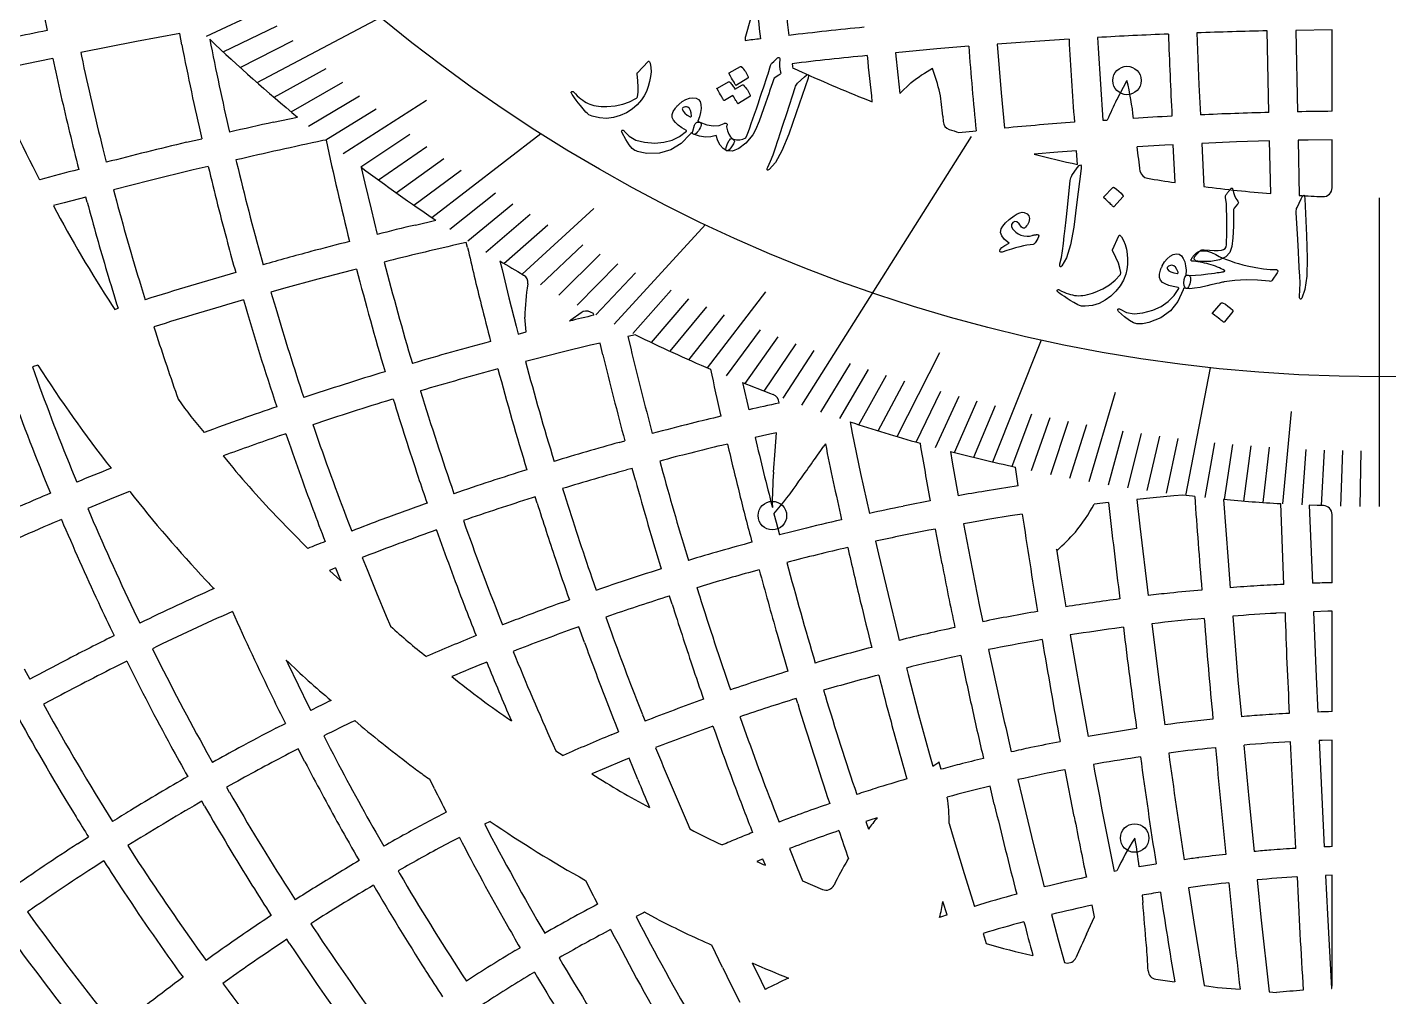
# Model space of a CAD drawing. Header units: millimetres. Extents: x -67 to 67, y -67 to 67.
# Drawn here: x -38.13 to 0.26, y -42.54 to -15.19 of the extents above; entities that cross this region are included whole.
import ezdxf

# ---------------------------------------------------------------- set-up
doc = ezdxf.new("R2010")
doc.units = ezdxf.units.MM
for name, color, linetype in [('CUT_INNER', 6, 'Continuous'), ('CUT_OUTER', 1, 'Continuous'), ('ENGRAVE', 7, 'Continuous'), ('ENGRAVE_FINE', 8, 'Continuous'), ('TEXT', 5, 'Continuous')]:
    doc.layers.add(name, color=color, linetype=linetype)

msp = doc.modelspace()

# ---------------------------------------------------------------- linework, layer by layer
at = {"layer": 'CUT_INNER'}
for points in [[(-16.916, -12.998), (-16.819, -13.965), (-16.692, -15.124), (-16.657, -15.419)], [(-17.58, -14.397), (-17.735, -14.95), (-17.879, -15.45)], [(-5.15, -15.349), (-5.093, -16.812), (-5.052, -17.66)], [(-3.119, -17.593), (-3.169, -15.292)], [(-1.34, -15.262), (-2.365, -15.276), (-2.315, -17.575)], [(-1.34, -17.559), (-1.34, -15.262)], [(-33.77, -15.682), (-33.831, -15.36), (-35.048, -15.591), (-36.619, -15.903)], [(-32.981, -15.528), (-32.981, -15.53)], [(-11.584, -15.726), (-12.488, -15.801), (-13.648, -15.907), (-13.585, -16.529), (-13.528, -17.054)], [(-8.756, -15.523), (-9.995, -15.605), (-10.782, -15.663), (-10.668, -17.038), (-10.577, -18.033)], [(-7.954, -15.478), (-7.937, -15.779), (-7.803, -17.813), (-7.677, -17.805)], [(-37.406, -16.067), (-38.189, -16.23), (-39.204, -16.45)], [(-36.619, -15.903), (-36.599, -16.002)], [(-16.562, -16.217), (-16.555, -16.282), (-16.549, -16.328)], [(-13.528, -17.054), (-13.212, -16.755), (-13.208, -16.752)], [(-7.413, -17.233), (-7.125, -16.696), (-7.123, -16.691)], [(-31.184, -17.866), (-30.511, -17.72)], [(-12.313, -17.695), (-12.306, -17.845)], [(-33.634, -18.432), (-33.209, -18.332)], [(-29.701, -18.376), (-29.709, -18.37), (-29.79, -18.387)], [(-11.864, -18.157), (-11.377, -18.108)], [(-3.069, -19.878), (-3.102, -18.396), (-4.036, -18.425), (-5.014, -18.463), (-4.955, -19.684)], [(-1.34, -18.363), (-2.018, -18.372), (-2.298, -18.378), (-2.264, -19.933)], [(-1.34, -19.716), (-1.34, -18.363)], [(-35.994, -18.619), (-35.899, -18.996)], [(-8.519, -19.06), (-8.548, -18.672), (-9.073, -18.711), (-9.743, -18.767)], [(-5.765, -19.572), (-5.817, -18.502), (-6.052, -18.513), (-6.834, -18.557)], [(-33.026, -19.115), (-33.448, -19.214), (-34.663, -19.512), (-35.696, -19.774)], [(-32.243, -18.931), (-32.227, -19)], [(-28.71, -19.14), (-28.609, -19.584), (-28.435, -20.324), (-28.262, -21.032)], [(-35.696, -19.774), (-35.658, -19.919)], [(-36.435, -20.126), (-36.474, -19.977), (-37.084, -20.138), (-37.391, -20.221)], [(-27.183, -20.768), (-26.605, -20.631)], [(-25.716, -21.403), (-25.749, -21.258), (-26.015, -21.319)], [(-31.516, -21.75), (-31.477, -21.887)], [(-24.801, -21.78), (-24.743, -22.026), (-24.548, -22.825), (-24.345, -23.623), (-24.287, -23.844), (-24.06, -23.784), (-24.059, -23.784), (-24.099, -23.368), (-24.1, -23.363)], [(-28.843, -22.01), (-28.955, -22.038), (-29.931, -22.295), (-30.905, -22.561), (-31.257, -22.66)], [(-34.918, -22.502), (-34.802, -22.873)], [(-31.257, -22.66), (-31.124, -23.116)], [(-35.737, -23.034), (-35.661, -23.146), (-35.569, -23.117)], [(-22.515, -23.242), (-22.803, -23.455), (-22.811, -23.461), (-22.837, -23.477)], [(-22.157, -23.313), (-22.168, -23.264), (-22.251, -23.221)], [(-34.559, -23.64), (-34.514, -23.783)], [(-21.897, -24.425), (-21.975, -24.096), (-22.244, -24.16), (-23.051, -24.357), (-23.857, -24.562), (-24.081, -24.621)], [(-20.977, -23.866), (-21.192, -23.914)], [(-21.192, -23.914), (-21.115, -24.239)], [(-37.833, -24.719), (-37.983, -24.771), (-37.848, -25.147)], [(-17.96, -25.21), (-17.786, -25.981)], [(-27.809, -25.676), (-27.858, -25.691)], [(-27.039, -25.444), (-27.037, -25.454)], [(-16.934, -25.792), (-16.933, -25.784)], [(-30.076, -26.399), (-30.042, -26.498)], [(-14.931, -26.319), (-14.869, -26.635), (-14.631, -27.777), (-14.386, -28.904)], [(-30.837, -26.656), (-31.021, -26.718)], [(-21.444, -26.902), (-21.282, -26.858)], [(-17.085, -27.739), (-17.043, -27.137), (-17.005, -26.63), (-17.195, -26.671), (-17.604, -26.764)], [(-18.387, -26.945), (-18.546, -26.983)], [(-15.626, -26.941), (-15.672, -27.007)], [(-12.102, -27.153), (-12.049, -27.46), (-11.878, -28.406)], [(-20.983, -27.961), (-21.072, -27.634), (-21.231, -27.677)], [(-20.296, -27.425), (-20.208, -27.748)], [(-10.189, -28.125), (-10.266, -27.594)], [(-35.241, -28.285), (-35.694, -28.465), (-36.422, -28.763)], [(-23.036, -28.202), (-22.983, -28.372)], [(-5.213, -28.424), (-5.274, -28.417), (-5.545, -28.386), (-5.804, -28.408), (-6.383, -28.461), (-6.84, -28.507)], [(-23.751, -28.612), (-23.805, -28.439), (-23.89, -28.465)], [(-7.639, -28.594), (-8.045, -28.642)], [(-6.84, -28.507), (-6.757, -29.259), (-6.525, -31.218)], [(-4.401, -28.506), (-4.272, -30.241), (-4.209, -30.998)], [(-2.699, -30.905), (-2.789, -28.627)], [(-1.982, -28.667), (-1.896, -30.873)], [(-1.582, -28.682), (-1.761, -28.676), (-1.982, -28.667)], [(-37.164, -29.074), (-37.23, -29.102)], [(-31.108, -28.982), (-30.222, -29.893)], [(-29.07, -29.168), (-28.98, -29.4)], [(-17.075, -28.91), (-17.015, -29.146), (-16.92, -29.509)], [(-10.073, -28.921), (-10.418, -28.974), (-10.992, -29.068), (-11.565, -29.166), (-11.732, -29.196)], [(-1.34, -30.857), (-1.34, -28.932)], [(-12.336, -30.325), (-12.522, -29.343), (-12.707, -29.378)], [(-11.732, -29.196), (-11.546, -30.173), (-11.277, -31.527), (-11.187, -31.957)], [(-14.209, -29.688), (-14.127, -30.053), (-13.859, -31.188), (-13.582, -32.32), (-13.541, -32.484)], [(-9.109, -29.907), (-9.005, -30.582), (-8.85, -31.537)], [(-9.088, -29.945), (-9.091, -29.94), (-9.109, -29.907)], [(-28.471, -30.065), (-28.686, -30.148)], [(-28.686, -30.148), (-28.549, -30.489), (-28.281, -31.147), (-28.006, -31.802), (-27.885, -32.083)], [(-29.434, -30.442), (-29.604, -30.51), (-29.288, -30.807)], [(-17.491, -30.493), (-17.797, -30.576)], [(-22.21, -30.718), (-22.086, -31.072)], [(-19.248, -30.997), (-19.178, -31.223)], [(-23.051, -31.415), (-22.844, -31.34)], [(-19.946, -31.463), (-20.017, -31.234), (-20.026, -31.237)], [(-35.119, -31.653), (-34.953, -31.997)], [(-21.682, -31.783), (-21.818, -31.83)], [(-21.818, -31.83), (-21.66, -32.27)], [(-4.142, -31.799), (-3.993, -33.593), (-3.897, -34.637)], [(-2.667, -31.709), (-2.921, -31.721)], [(-1.34, -31.661), (-1.461, -31.664), (-1.864, -31.676), (-1.792, -33.514), (-1.744, -34.508)], [(-1.34, -34.495), (-1.34, -31.661)], [(-24.783, -31.908), (-24.726, -32.05)], [(-22.416, -32.543), (-22.576, -32.098), (-22.778, -32.171)], [(-7.224, -32.114), (-7.286, -32.122)], [(-6.426, -32.016), (-6.207, -33.737), (-6.054, -34.865)], [(-35.806, -32.415), (-35.675, -32.351)], [(-9.513, -32.462), (-9.693, -32.493)], [(-8.72, -32.33), (-8.442, -33.947), (-8.216, -35.195)], [(-34.6, -32.719), (-34.557, -32.806)], [(-11.811, -32.909), (-12.081, -32.968)], [(-11.024, -32.744), (-10.996, -32.878)], [(-38.213, -33.285), (-38.054, -33.581)], [(-35.322, -33.073), (-35.448, -33.135)], [(-30.828, -33.037), (-30.783, -33.133), (-30.491, -33.738), (-30.194, -34.341), (-30.133, -34.462)], [(-13.343, -33.263), (-13.295, -33.45), (-12.998, -34.578), (-12.692, -35.703), (-12.6, -36.028)], [(-37.297, -34.087), (-37.669, -34.287)], [(-16.406, -34.268), (-16.449, -34.124)], [(-15.679, -33.892), (-15.636, -34.035)], [(-37.669, -34.287), (-37.623, -34.372)], [(-31.121, -34.965), (-30.85, -34.826)], [(-28.716, -34.902), (-28.894, -34.749)], [(-20.785, -34.58), (-20.711, -34.765)], [(-18.035, -34.639), (-18.028, -34.66)], [(-29.769, -35.178), (-29.584, -35.538)], [(-21.667, -35.15), (-21.457, -35.064)], [(-1.34, -35.3), (-1.623, -35.308), (-1.706, -35.312), (-1.562, -38.312)], [(-1.34, -38.303), (-1.34, -35.3)], [(-33.063, -35.645), (-32.905, -35.929)], [(-30.299, -35.907), (-30.486, -35.542), (-30.752, -35.679)], [(-23.314, -35.411), (-23.23, -35.598), (-23.023, -35.733)], [(-4.624, -35.511), (-4.862, -35.535)], [(-3.824, -35.438), (-3.685, -36.942), (-3.534, -38.441)], [(-2.365, -38.352), (-2.509, -35.348)], [(-20.912, -36.412), (-21.158, -35.811), (-21.36, -35.894), (-21.81, -36.082), (-22.206, -36.252)], [(-12.6, -36.028), (-12.431, -35.918), (-12.426, -35.915), (-12.424, -35.92), (-12.366, -36.121)], [(-6.742, -35.772), (-6.875, -35.791)], [(-26.645, -36.673), (-26.779, -36.401)], [(-10.201, -36.413), (-10.082, -36.916), (-9.754, -38.256), (-9.453, -39.441)], [(-8.61, -37.453), (-8.861, -36.132), (-8.875, -36.135)], [(-32.287, -36.504), (-32.508, -36.628)], [(-32.508, -36.628), (-32.431, -36.762)], [(-10.864, -37.102), (-10.984, -36.596)], [(-33.129, -37.163), (-33.208, -37.024), (-33.299, -37.077)], [(-17.088, -37.21), (-16.932, -37.609)], [(-25.075, -37.594), (-25.232, -37.673)], [(-14.163, -37.489), (-14.373, -37.556), (-14.485, -37.593), (-14.412, -37.808)], [(-28.303, -37.898), (-28.077, -38.293)], [(-19.525, -37.622), (-19.446, -37.802)], [(-12.135, -37.65), (-12.049, -37.944), (-11.713, -39.06), (-11.425, -39.988)], [(-36.708, -38.223), (-36.402, -38.026)], [(-35.292, -38.274), (-35.074, -38.614)], [(-25.946, -38.042), (-26.205, -38.178)], [(-16.638, -38.358), (-16.423, -38.896), (-16.27, -39.271), (-15.703, -39.51)], [(-35.971, -38.705), (-36.272, -38.898)], [(-17.316, -38.829), (-17.386, -38.652), (-17.424, -38.667), (-17.554, -38.72)], [(-15, -38.684), (-14.973, -38.642)], [(-27.486, -38.881), (-27.674, -38.988)], [(-27.674, -38.988), (-27.631, -39.062)], [(-1.34, -42.228), (-1.34, -39.108), (-1.523, -39.115), (-1.47, -40.212), (-1.352, -42.303)], [(-30.767, -39.505), (-30.574, -39.805)], [(-5.386, -39.465), (-5.237, -40.433), (-4.945, -42.224)], [(-4.254, -39.322), (-4.333, -39.331)], [(-3.454, -39.241), (-3.348, -40.289), (-3.117, -42.397), (-2.908, -42.416)], [(-2.326, -39.155), (-2.337, -39.156)], [(-12.191, -40.231), (-12.311, -39.847)], [(-6.698, -39.675), (-6.678, -39.876)], [(-20.332, -40.366), (-20.729, -40.155), (-20.753, -40.167), (-20.965, -40.273)], [(-9.25, -40.219), (-9.063, -40.928), (-8.888, -41.57), (-8.845, -41.58)], [(-8.264, -40.776), (-8.036, -40.287), (-8.105, -39.953)], [(-29.991, -40.386), (-30.135, -40.479)], [(-30.135, -40.479), (-30.068, -40.581)], [(-21.68, -40.642), (-21.836, -40.724)], [(-30.74, -41.023), (-30.809, -40.917)], [(-11.181, -40.754), (-11.092, -41.034)], [(-33.333, -41.171), (-33.086, -41.514)], [(-24.368, -41.233), (-24.235, -41.154)], [(-18.525, -41.711), (-18.828, -41.082)], [(-17.694, -41.579), (-17.437, -42.099), (-17.322, -42.329)], [(-32.413, -42.02), (-32.612, -42.163)], [(-32.612, -42.163), (-32.606, -42.172)], [(-25.864, -41.917), (-25.747, -42.095)], [(-23.829, -41.848), (-23.955, -41.923)], [(-6.309, -42.041), (-5.778, -42.112)], [(-1.352, -42.303), (-1.351, -42.302)]]:
    msp.add_lwpolyline(points, dxfattribs=at)
for centre, radius, start, end in [((25.958, -2.416), 64.815, 190.44875, 191.44745), ((46.571, -7.785), 64.491, 185.88485, 186.88273), ((-14.806, -126.683), 113.705, 101.54782, 102.54564), ((-5.342, -109.561), 94.82, 95.55937, 96.85333), ((-1.223, -117.833), 102.56, 91.0876, 92.19479), ((44.902, -0.409), 80.141, 190.98597, 192.92301), ((-0.15, 18.979), 47.63, 226.4266, 230.4001), ((44.834, -0.423), 79.267, 190.98661, 192.92091), ((-17.642, -15.518), 0.247, 163.8423, 191.3027), ((-14.548, -40.502), 25.157, 96.6369, 97.6204), ((125.211, -5.054), 137.211, 184.46057, 185.45931), ((126.544, -7.987), 135.51, 183.18798, 184.18226), ((-2.547, -105.857), 90.54, 92.15627, 93.4234), ((127.086, -10.887), 133.115, 181.93421, 182.93301), ((36.127, -0.59), 75.144, 191.88586, 193.51612), ((38.682, 0), 76.963, 192, 194), ((-4.674, -115.706), 100.197, 95.59801, 96.81428), ((60.407, -8.765), 75.203, 185.51093, 186.50815), ((-4.095, -1.867), 38.017, 202.5569, 207.6238), ((-6.864, 4.279), 22.77, 244.8288, 245.5182), ((0, 19.145), 39.144, 245.3917, 248.5559), ((-8.142, -23.668), 8.573, 121.3785, 126.2215), ((-19.508, -18.814), 7.329, 13.9922, 19.6579), ((-15.916, -18.771), 9.036, 6.4339, 13.3047), ((-20.043, -18.341), 7.756, 4.779, 9.6424), ((19.37, -29.938), 29.644, 154.6214, 155.8398), ((-0.2, -128.581), 111.027, 91.50656, 92.50471), ((-0.952, -73.592), 56.034, 90.3964, 91.3939), ((-13.824, -97.438), 81.443, 102.30701, 103.20334), ((-12.056, -17.833), 0.25, 182.7913, 251.8945), ((-2.627, -102.222), 84.564, 94.05371, 95.39395), ((-2.972, -80.157), 62.525, 92.64309, 93.63582), ((23.261, -3.773), 61.89, 193.43458, 194.43277), ((-0.152, -157.837), 142.565, 101.99875, 103.00894), ((54.444, -0.42), 86.04, 192.04587, 193.99701), ((-4.869, 4.009), 23.244, 251.7871, 252.4875), ((-2.458, -148.492), 133.744, 103.47997, 104.47974), ((-0.144, 18.563), 38.544, 255.5793, 257.4509), ((-965.548, -134.607), 965.712, 6.860319, 6.901885), ((44.861, -0.531), 80.073, 193.42003, 195.01199), ((46.914, 0), 81.39, 193.5, 195.5), ((-0.131, 18.959), 47.626, 233.1258, 236.2303), ((-20.298, -82.655), 65.535, 104.47254, 105.46979), ((-6.505, -19.201), 0.25, 192.1001, 260.332), ((-0.365, 16.822), 36.792, 260.3262, 261.5593), ((38.682, 0), 76.963, 195, 197), ((-0.047, 18.678), 38.674, 262.7098, 265.5186), ((-0.207, 14.937), 34.931, 266.6244, 267.7147), ((-1.59, -19.716), 0.25, 267.7148, 0), ((-4.855, -2.979), 36.823, 207.9215, 213.0007), ((38.682, 0), 77.767, 194.99871, 196.49871), ((-12.291, -83.768), 64.737, 103.29943, 104.28263), ((15.907, -8.453), 50.056, 194.8383, 195.8289), ((-12.867, -85.129), 65.914, 104.20465, 105.19015), ((-0.91, -130.135), 111.675, 102.99111, 104.07261), ((67, 0), 95.154, 192.99894, 193.99894), ((-9.624, -98.696), 79.858, 104.88458, 105.88161), ((55.291, -0.253), 86.098, 194.50145, 196.47818), ((-1.973, 15.825), 43.992, 238.7403, 239.753), ((23.476, -4.576), 61.887, 196.43456, 197.43275), ((-3.329, -122.903), 104.864, 106.00988, 107.46552), ((55.432, -0.213), 87.048, 194.50083, 196.47895), ((-24.26, -22.393), 0.25, 351.5413, 59.5898), ((-17.967, -23.467), 6.134, 170.2677, 179.0237), ((-2.975, -124.081), 105.29, 106.0192, 107.45614), ((43.586, -1.036), 78.709, 196.11264, 198.41053), ((34.25, -8.317), 61.365, 193.86129, 194.85593), ((44.539, -0.726), 78.906, 196.48426, 198.40298), ((-13.046, -62.615), 40.344, 103.0518, 104.0456), ((-22.366, -23.443), 0.25, 62.4035, 126.5837), ((38.565, -0.039), 76.84, 197.9992, 199.50404), ((-1.168, -112.771), 91.883, 105.07452, 106.5045), ((-0.053, 19.03), 47.728, 243.9971, 246.7864), ((76.027, -0.935), 100.702, 193.48924, 194.91716), ((75.979, -0.947), 99.849, 193.49003, 194.91643), ((-3.468, -2.499), 40.923, 212.8866, 217.8849), ((-1.366, -112.483), 91.55, 106.94005, 108.44549), ((-2.27, -108.872), 87.027, 105.04327, 106.53606), ((62.393, -1.326), 90.361, 195.0749, 196.95047), ((62.3, -1.353), 89.46, 195.0757, 196.94993), ((57.688, -8.491), 78.278, 192.0501, 193.04691), ((30.453, -0.295), 72.681, 199.9942, 202.42502), ((-1.471, 15.412), 43.841, 247.9074, 249.1239), ((30.482, -0.284), 73.516, 199.99311, 202.42747), ((-22.988, -17.93), 13.363, 215.5193, 220.5617), ((-0.873, -114.001), 92.341, 106.99203, 108.43623), ((55.801, -0.136), 87.424, 196.98587, 198.50137), ((56.192, -0.009), 87.032, 196.99984, 199.00182), ((-17.183, -25.785), 0.25, 0.248, 69.082), ((-11.929, -82.652), 59.907, 108.65802, 109.64931), ((-6.497, -74.905), 50.21, 101.9968, 102.9929), ((-10.412, -87.808), 65.273, 109.38093, 110.3771), ((-3.812, -89.221), 64.76, 103.93895, 104.93736), ((-7.134, -75.078), 50.235, 103.1576, 104.1474), ((-0.233, 18.383), 47.057, 251.7984, 254.3111), ((-0.282, -116.004), 94.43, 108.99774, 110.01636), ((44.306, -0.949), 79.418, 198.88582, 200.51621), ((46.914, 0), 81.39, 199, 201), ((65.165, -7.491), 84.983, 193.10748, 194.47442), ((-0.896, -101.057), 76.949, 105.48797, 106.90639), ((-1.025, -100.045), 75.133, 103.48565, 104.86174), ((62.85, -8.035), 83.408, 193.10419, 194.10012), ((-86.685, 22.365), 86.49, 324.38853, 325.19079), ((107.369, -1.88), 125.522, 191.51665, 192.51494), ((80.892, -11.142), 95.167, 189.54353, 190.54099), ((-0.214, 18.252), 46.936, 255.3282, 257.6337), ((-13.582, -83.559), 60.169, 111.63536, 112.62829), ((-12.448, -11.092), 25.851, 218.7678, 223.7934), ((27.412, -9.778), 57.443, 198.36646, 199.13887), ((-0.951, -101.367), 77.229, 107.39675, 109.00174), ((-0.913, -100.997), 76.082, 105.48895, 106.90474), ((77.575, -0.641), 102.275, 195.49325, 196.95459), ((77.518, -0.657), 101.411, 195.49403, 196.95409), ((-8.75, -28.531), 8.372, 174.5749, 181.383), ((-24.386, -22.541), 9.696, 318.9371, 325.7631), ((-1.331, -113.787), 92.784, 112.92594, 114.00786), ((-5.413, -4.821), 37.95, 218.1897, 223.1631), ((67, 0), 94.35, 197.5, 199), ((60.328, -8.979), 80.733, 193.88618, 194.8833), ((-3.925, -71.909), 44.225, 99.3675, 100.3606), ((-2.08, -81.982), 54.463, 98.5624, 99.5575), ((30.858, -0.177), 73.101, 203.01955, 205.50434), ((22.518, -9.242), 56.106, 200.3825, 201.3782), ((-1.392, -100.462), 76.229, 109.51465, 110.51187), ((-0.203, -103.599), 78.78, 107.49789, 108.98475), ((67, 0), 95.154, 197.49894, 198.49894), ((-2.374, -83.336), 55.741, 101.4462, 102.4446), ((-4.328, -72.993), 45.217, 100.6293, 101.6204), ((-13.465, -25.565), 6.233, 321.6495, 330.4133), ((148.847, -11.836), 157.381, 186.1124, 187.1101), ((146.243, -18.114), 151.806, 183.89432, 184.89339), ((-0.073, 18.265), 46.97, 264.7133, 266.6851), ((-1.59, -28.932), 0.25, 0, 88.0664), ((0, -116.811), 95.284, 113, 114.5), ((30.832, -0.187), 73.878, 203.0172, 205.00169), ((-9.277, -79.746), 54.064, 110.3777, 111.3728), ((55.615, -0.232), 86.413, 199.51946, 201.50375), ((-0.098, -94.35), 66.988, 103.00306, 104.00005), ((139.975, -6.81), 151.669, 188.38282, 189.43328), ((-1.007, -101.541), 76.571, 109.51877, 111.01877), ((55.495, -0.275), 87.089, 199.51727, 201.00108), ((-7.314, -65.949), 37.685, 103.8014, 104.7669), ((-0.659, -91.44), 63.221, 100.98665, 102.37624), ((-14.895, -23.637), 8.573, 312.6285, 317.4715), ((-18.54, -58.22), 30.641, 111.4145, 112.4097), ((-4.009, -80.536), 52.631, 105.0736, 106.0683), ((-0.357, -93.28), 65.083, 102.99665, 104.55585), ((72.081, -10.353), 89.234, 192.63003, 193.62542), ((42.95, -8.163), 69.757, 198.40792, 199.40547), ((-3.639, -82.267), 54.398, 105.9387, 106.9368), ((90.951, -1.354), 111.484, 195.0415, 196.5567), ((91.068, -10.465), 105.294, 190.872, 191.86933), ((-8.357, -22.235), 22.618, 201.2756, 202.271), ((-0.216, -94.097), 66.712, 107.47964, 108.5011), ((-0.987, -91.252), 62.961, 105.48556, 106.86029), ((86.894, -2.48), 108.078, 195.02223, 196.0202), ((-5.784, -91.686), 66.433, 114.05431, 115.05048), ((-27.667, -25.773), 7.386, 222.7059, 225.2947), ((-7.909, -71.451), 42.795, 108.3548, 109.3462), ((-0.421, -83.279), 52.417, 95.0223, 96.0181), ((-0.863, -74.295), 43.426, 93.4223, 94.4191), ((-0.735, -74.516), 43.655, 92.5785, 93.572), ((-0.705, -63.101), 32.25, 91.1282, 92.116), ((18.033, -6.23), 59.724, 204.93751, 205.93574), ((0, -94.752), 67.402, 109.99851, 110.99851), ((0, -94.752), 66.598, 107.5, 109), ((79.847, 0), 104.635, 197.49904, 198.49904), ((77.53, -0.753), 101.395, 197.48798, 199.06944), ((61.107, -13.443), 77.841, 193.3176, 194.30901), ((-0.276, -85.606), 54.745, 97.3965, 99.0104), ((-2.301, -66.449), 35.483, 95.8493, 96.838), ((-6.039, -91.428), 66.091, 114.94519, 115.94381), ((-1.451, -101.07), 75.965, 113.99562, 115.87255), ((38.163, -0.248), 77.191, 204.02081, 206.00243), ((24.256, -12.429), 53.57, 200.8388, 201.8301), ((-10.806, -66.963), 37.586, 110.8002, 111.7376), ((-0.788, -83.279), 52.365, 99.7351, 101.4546), ((-0.195, -84.021), 52.37, 92.9835, 94.3219), ((160.031, -26.238), 162.79, 181.92602, 182.92507), ((-17.347, -20.722), 15.495, 227.1516, 232.049), ((-0.242, -94.105), 65.907, 109.99476, 111.52767), ((-1.017, -83.072), 52.116, 102.1372, 103.9045), ((-0.031, -87.234), 55.587, 97.499, 98.9926), ((157.023, -12.096), 165.463, 186.94874, 187.94774), ((-0.371, -83.811), 52.147, 95.0302, 96.6681), ((158.395, -19.197), 163.829, 184.43455, 185.43358), ((0, -104.233), 80.249, 116.49875, 117.49875), ((-1.46, -91.354), 63.703, 112.14407, 113.51486), ((67, 0), 95.154, 199.99894, 200.99894), ((67, 0), 94.35, 200, 201.5), ((44.65, -14.875), 64.054, 195.79166, 196.76768), ((-0.331, -85.63), 53.955, 99.9914, 101.4299), ((155.895, -4.875), 167.693, 189.46858, 190.46751), ((31.243, 0), 73.524, 206.5, 209), ((53.932, -0.995), 84.566, 202.08923, 204.01475), ((-1.088, -83.531), 52.543, 104.5863, 106.3867), ((-0.596, -84.83), 53.118, 102.4873, 103.8849), ((74.778, -14.961), 88.429, 191.71067, 192.6982), ((140.751, -0.636), 155.134, 191.99517, 193.03644), ((-7.111, -90.716), 64.976, 117.43998, 118.43843), ((0, -104.233), 79.445, 116.5, 118), ((30.297, -0.503), 73.257, 206.39744, 208.50596), ((-16.899, -18.809), 19.912, 225.6093, 230.5205), ((-6.074, -80.225), 50.852, 112.0593, 113.2605), ((41.83, -6.016), 72.268, 202.00661, 203.43024), ((35.986, -14.888), 58.317, 198.30047, 199.28196), ((-1.085, -84.119), 53.107, 107.0775, 108.9148), ((-11.23, -15.158), 23.652, 230.8711, 235.9336), ((-1.121, -83.411), 51.614, 104.5892, 106.3832), ((62.53, -14.09), 79.062, 194.18257, 195.17372), ((11.573, -13.368), 47.541, 205.8398, 206.8301), ((34.044, -12.815), 59.795, 200.85111, 201.84473), ((-0.931, -85.009), 53.997, 109.6173, 111.4892), ((-1.126, -83.993), 52.17, 107.0802, 108.912), ((93.74, -0.604), 114.371, 196.99555, 198.46663), ((24.233, -0.088), 70.721, 208.99813, 212.02986), ((-13.534, -67.323), 36.816, 115.8029, 116.7998), ((93.805, -0.584), 115.243, 196.99486, 198.46711), ((71.914, -16.239), 85.357, 192.28385, 193.25748), ((-0.259, -77.841), 43.357, 93.0256, 94.0205), ((-0.784, -57.793), 23.305, 91.3678, 92.3622), ((23.654, -0.435), 70.851, 208.89593, 211.50759), ((-6.851, -80.833), 51.084, 115.5628, 116.6563), ((-0.618, -0.786), 44.198, 230.525, 233.1249), ((-0.987, -84.858), 53.033, 109.6206, 111.4868), ((78.694, -0.425), 103.406, 199.47726, 200.50201), ((79.847, 0), 103.831, 199.5, 201), ((78.844, -10.142), 95.841, 194.89867, 195.89663), ((-0.403, -78.281), 43.782, 95.6291, 97.4154), ((-0.945, -69.067), 34.556, 93.9056, 94.9004), ((0, -94.752), 67.402, 117.49851, 118.49851), ((-0.047, -87.35), 56.5, 112.4977, 113.9944), ((-0.366, -79.602), 45.096, 98.2667, 100.0245), ((15.567, -8.599), 56.449, 208.4195, 209.4169), ((-8.89, -78.546), 48.918, 118.404, 119.4003), ((0, -94.752), 66.598, 117.5, 119), ((38.682, 0), 76.963, 207.5, 209.5), ((60.668, -2.688), 87.472, 202.03932, 203.53932), ((-3.152, -67.271), 32.457, 101.8834, 102.8759), ((-0.201, -80.824), 46.327, 100.957, 102.0032), ((-0.229, -79.704), 44.412, 95.9882, 97.3958), ((141.209, -15.793), 148.49, 187.68972, 188.86292), ((168.231, -20.387), 173.516, 185.00017, 185.99902), ((-0.224, -78.423), 43.136, 93.0358, 94.7862), ((38.682, 0), 77.767, 207.49871, 208.99871), ((-4.111, -66.174), 31.166, 104.3683, 105.3586), ((-1.738, -74.947), 40.254, 103.5474, 104.5414), ((-0.019, -81.665), 46.384, 98.4993, 99.9951), ((162.297, -4.322), 173.284, 190.52849, 191.54514), ((148.21, -14.774), 156.368, 187.71706, 188.83556), ((-1.325, -92.547), 64.829, 119.8616, 121.51829), ((-21.217, -28.301), 9.827, 232.9326, 235.5251), ((-10.453, -17.947), 21.754, 237.2975, 242.2509), ((28.022, -16.344), 52.89, 202.2992, 203.223), ((-0.882, -78.95), 44.341, 106.3068, 107.5147), ((-0.442, -79.618), 44.293, 100.975, 102.7274), ((31.243, 0), 73.524, 210, 212.5), ((15.605, -15.78), 47.134, 206.3128, 207.2039), ((54.487, -9.608), 77.516, 200.41158, 201.40948), ((-4.87, -66.575), 31.339, 107.3704, 108.3611), ((-1.031, -77.779), 42.368, 103.5859, 105.2704), ((-0.006, -94.742), 66.586, 119.99991, 122.00096), ((31.243, 0), 74.328, 209.99865, 211.99865), ((-0.579, -80.226), 45.647, 109.0851, 110.9932), ((-17.02, -37.639), 4.886, 359.8722, 8.6299), ((135.13, -2.093), 150.133, 193.48471, 194.48455), ((-2.79, -16.816), 39.745, 211.2976, 212.2531), ((-12.494, -74.561), 43.658, 121.3625, 122.1449), ((-1.44, -84.837), 53.627, 117.6355, 119.0122), ((-4.649, -7.563), 36.319, 235.778, 240.765), ((-11.578, -39.762), 3.442, 138.6824, 145.4244), ((95.11, -17.697), 105.584, 190.7847, 191.732), ((28.057, -5.95), 65.589, 208.95229, 209.9511), ((-7.401, -74.246), 41.474, 118.9069, 119.9027), ((45.757, -0.64), 80.067, 207.55025, 210.06146), ((-13.831, -27.638), 11.612, 241.0828, 246.1232), ((-7.593, -63.231), 27.262, 111.7156, 112.6802), ((-0.645, -80.043), 44.648, 109.0887, 110.9897), ((30.515, -22.488), 48.271, 198.557, 199.5517), ((-0.667, -93.745), 66.194, 122.98939, 124.94736), ((0, -87.462), 55.818, 118, 119.5), ((45.749, -0.646), 80.862, 207.54668, 209.50699), ((-7.732, -63.352), 27.321, 112.3149, 113.2832), ((0.582, -42.732), 8.825, 148.0449, 154.9061), ((-13.673, -39.521), 6.923, 5.3671, 12.1675), ((-0.07, -76.421), 38.138, 93.4491, 94.5036), ((-0.929, -51.927), 13.63, 91.7298, 92.6618), ((14.303, -6.611), 59.645, 212.55337, 213.55194), ((24.386, 0), 70.898, 213, 215.5), ((-0.38, -86.848), 55.899, 120.5256, 122.0015), ((-16.128, -35.917), 3.145, 243.0366, 247.8199), ((-8.635, -42.585), 7.465, 148.5007, 154.6571), ((-2.024, -62.487), 24.07, 97.3415, 98.3218), ((-0.308, -74.94), 36.641, 96.3083, 97.5141), ((-0.981, -65.551), 27.23, 94.3886, 95.3803), ((-0.709, -93.682), 65.314, 122.99017, 124.94501), ((38.682, 0), 76.963, 210.5, 213), ((-6.624, -43.258), 4.341, 100.4331, 101.3984), ((-1.862, -66.514), 28.075, 99.1007, 100.0892), ((17.695, -8.548), 58.31, 211.92997, 212.92789), ((-9.436, -72.506), 38.938, 121.8847, 122.8786), ((-0.337, -86.923), 55.182, 120.5306, 122.5058), ((37.848, -0.521), 76.783, 210.41346, 212.50511), ((16.331, -20.138), 43.181, 206.2797, 207.2772), ((-15.606, -39.28), 0.25, 247.1186, 333.8925), ((-0.374, -75.805), 37.481, 102.1593, 104.0183), ((-0.174, -75.949), 36.854, 96.4806, 98.1296), ((168.233, -22.483), 173.307, 185.57589, 186.57423), ((-0.128, -75.534), 36.446, 93.4748, 95.2358), ((181.396, -30.879), 183.908, 182.57921, 183.57762), ((22.85, -1.046), 69.844, 213.48149, 215.8875), ((-17.05, -39.107), 4.797, 345.5834, 351.1225), ((-0.398, -76.022), 37.684, 105.1266, 107.0154), ((-1.982, -65.801), 26.548, 99.0993, 100.2324), ((-79.184, -46.719), 72.828, 4.44063, 5.39131), ((138.971, -17.742), 146.786, 188.55866, 189.55688), ((17.423, -0.408), 68.293, 215.57991, 219.05667), ((-0.061, -87.373), 56.514, 123.4934, 124.9992), ((-1.196, -79.62), 44.836, 117.7154, 119.8919), ((54.282, -1.053), 84.855, 207.52949, 209.9081), ((-8.245, -52.553), 12.938, 107.7597, 108.7519), ((-0.423, -75.592), 36.458, 102.1647, 104.0119), ((17.443, -0.395), 69.121, 215.57581, 218.50554), ((30.569, -0.459), 72.709, 213.49159, 216.40726), ((15.546, -17.927), 46.065, 209.3027, 210.2793), ((54.012, -1.201), 85.351, 207.52301, 209.9148), ((-3.795, -7.587), 36.714, 243.229, 245.8285), ((-0.461, -75.799), 36.648, 105.1325, 107.0094), ((44.532, -26.439), 56.323, 194.3745, 195.3722), ((-0.011, -87.447), 55.799, 123.5008, 125.5002), ((30.588, -0.445), 73.537, 213.49058, 216.40969), ((-0.798, -80.321), 44.839, 117.9813, 119.8773), ((-6.617, -26.226), 15.47, 253.1853, 258.2153), ((13.459, -50.945), 23.985, 154.9129, 156.6406), ((-7.818, -76.399), 43.075, 124.9196, 125.9163), ((-0.182, -81.495), 46.967, 120.9942, 122.9783), ((45.56, -0.854), 79.789, 210.57646, 213.01505), ((-8.79, -41.336), 0.25, 257.2881, 336.501), ((-30.671, -43.078), 24.179, 3.013, 4.7399), ((16.857, -14.038), 51.817, 212.3735, 213.3682), ((38.171, -14.216), 63.011, 205.87141, 206.86689), ((-7.397, -18.604), 25.176, 245.858, 248.3972), ((-6.276, -41.793), 0.25, 183.16, 262.3729), ((-0.506, -86.814), 55.799, 126.5493, 128.9819), ((24.386, 0), 70.898, 216.5, 219.5), ((-0.242, -81.397), 46.049, 120.995, 122.9735), ((45.253, -1.038), 80.235, 210.57257, 212.51095), ((-3.409, -70.306), 31.245, 115.1048, 116.4396), ((-3.298, -30.811), 11.531, 261.79, 266.8386), ((-0.232, -70.98), 28.689, 93.8406, 95.3514), ((-1.59, -42.228), 0.25, 342.6483, 360)]:
    msp.add_arc(centre, radius, start, end, dxfattribs=at)
at = {"layer": 'CUT_OUTER'}
msp.add_circle((0, 0), 67, dxfattribs=at)
at = {"layer": 'ENGRAVE'}
for points in [[(-31.65, -16.747), (-23.284, -12.32)], [(-26.724, -20.551), (-23.652, -18.189)], [(-16.286, -25.852), (-11.509, -18.269)], [(0, -28.709), (0, -19.999)], [(-21.578, -23.568), (-19.004, -20.756)], [(-10.902, -27.45), (-9.535, -24.01)], [(-5.463, -28.396), (-4.77, -24.792)]]:
    msp.add_lwpolyline(points, dxfattribs=at)
for centre, radius in [((0, 19.146), 44.196), ((-7.122, -16.69), 0.402), ((-17.12, -28.965), 0.402), ((-6.905, -38.061), 0.402)]:
    msp.add_circle(centre, radius, dxfattribs=at)
at = {"layer": 'ENGRAVE_FINE'}
for points in [[(-33.071, -15.443), (-31.542, -14.729)], [(-32.601, -15.886), (-31.086, -15.148)], [(-32.127, -16.321), (-30.627, -15.559)], [(-31.17, -17.165), (-29.701, -16.355)], [(-30.687, -17.574), (-29.233, -16.741)], [(-30.201, -17.975), (-28.763, -17.119)], [(-29.221, -18.752), (-26.876, -17.247)], [(-29.712, -18.367), (-28.291, -17.489)], [(-28.726, -19.128), (-27.339, -18.204)], [(-28.229, -19.496), (-26.86, -18.55)], [(-27.73, -19.855), (-26.379, -18.888)], [(-27.228, -20.207), (-25.896, -19.219)], [(-26.218, -20.887), (-24.925, -19.857)], [(-25.71, -21.216), (-24.436, -20.165)], [(-24.173, -22.154), (-22.152, -20.302)], [(-25.2, -21.536), (-23.946, -20.465)], [(-24.687, -21.849), (-23.455, -20.758)], [(-23.657, -22.452), (-22.467, -21.322)], [(-23.14, -22.742), (-21.971, -21.594)], [(-22.621, -23.025), (-21.474, -21.858)], [(-22.1, -23.3), (-20.976, -22.115)], [(-21.054, -23.828), (-19.976, -22.608)], [(-20.529, -24.081), (-19.475, -22.845)], [(-18.946, -24.798), (-17.308, -22.654)], [(-20.003, -24.328), (-18.972, -23.074)], [(-19.475, -24.567), (-18.469, -23.297)], [(-18.416, -25.023), (-17.459, -23.722)], [(-17.885, -25.241), (-16.953, -23.925)], [(-17.353, -25.451), (-16.446, -24.121)], [(-16.82, -25.655), (-15.938, -24.31)], [(-13.603, -26.735), (-12.396, -24.364)], [(-15.751, -26.042), (-14.921, -24.67)], [(-15.215, -26.225), (-14.411, -24.84)], [(-14.678, -26.402), (-13.901, -25.004)], [(-14.141, -26.572), (-13.39, -25.162)], [(-13.064, -26.891), (-12.368, -25.458)], [(-12.524, -27.041), (-11.855, -25.597)], [(-8.187, -28.003), (-7.449, -25.478)], [(-11.984, -27.184), (-11.343, -25.73)], [(-11.443, -27.32), (-10.83, -25.856)], [(-10.36, -27.574), (-9.803, -26.091)], [(-2.733, -28.631), (-2.485, -26.027)], [(-9.817, -27.691), (-9.288, -26.199)], [(-9.274, -27.801), (-8.774, -26.302)], [(-8.731, -27.905), (-8.259, -26.398)], [(-7.643, -28.094), (-7.229, -26.573)], [(-7.099, -28.179), (-6.714, -26.651)], [(-6.554, -28.258), (-6.198, -26.724)], [(-6.009, -28.33), (-5.682, -26.791)], [(-4.918, -28.455), (-4.65, -26.907)], [(-4.372, -28.509), (-4.134, -26.956)], [(-3.826, -28.555), (-3.617, -26.999)], [(-3.28, -28.596), (-3.101, -27.037)], [(-2.187, -28.659), (-2.067, -27.095)], [(-1.64, -28.68), (-1.55, -27.115)], [(-1.093, -28.696), (-1.034, -27.129)], [(-0.547, -28.706), (-0.517, -27.138)]]:
    msp.add_lwpolyline(points, dxfattribs=at)
at = {"layer": 'TEXT'}
for points in [[(-17.133, -16.202), (-17.078, -16.151), (-17.036, -16.112), (-17.005, -16.082), (-16.985, -16.062), (-16.972, -16.05), (-16.959, -16.044), (-16.946, -16.042), (-16.933, -16.045), (-16.921, -16.054), (-16.913, -16.067), (-16.91, -16.083), (-16.912, -16.102), (-16.921, -16.198), (-16.92, -16.289), (-16.909, -16.374), (-16.889, -16.454), (-16.884, -16.479), (-16.89, -16.502), (-16.907, -16.522), (-16.934, -16.54), (-17.07, -16.62), (-17.09, -16.675), (-17.109, -16.73), (-17.128, -16.783), (-17.146, -16.836), (-17.164, -16.887), (-17.181, -16.938), (-17.198, -16.988), (-17.215, -17.037), (-17.366, -17.488), (-17.493, -17.837), (-17.595, -18.084), (-17.674, -18.227), (-17.873, -18.461), (-18.062, -18.613), (-18.241, -18.685), (-18.408, -18.675), (-18.412, -18.673), (-18.416, -18.671), (-18.419, -18.669), (-18.423, -18.667), (-18.436, -18.635), (-18.427, -18.579), (-18.396, -18.499), (-18.344, -18.396), (-18.321, -18.36), (-18.297, -18.337), (-18.27, -18.328), (-18.242, -18.334), (-18.135, -18.361), (-18.038, -18.366), (-17.949, -18.346), (-17.869, -18.303), (-17.834, -18.222), (-17.797, -18.128), (-17.757, -18.023), (-17.714, -17.905), (-17.669, -17.776), (-17.62, -17.636), (-17.569, -17.485), (-17.515, -17.323), (-17.461, -17.164), (-17.413, -17.021), (-17.37, -16.894), (-17.333, -16.783), (-17.302, -16.689), (-17.276, -16.61), (-17.254, -16.548), (-17.238, -16.502), (-17.169, -16.268), (-17.16, -16.246), (-17.151, -16.228), (-17.142, -16.213), (-17.133, -16.202)], [(-20.624, -16.158), (-20.619, -16.152), (-20.613, -16.148), (-20.608, -16.146), (-20.603, -16.146), (-20.592, -16.151), (-20.583, -16.163), (-20.574, -16.181), (-20.566, -16.206), (-20.546, -16.324), (-20.541, -16.448), (-20.553, -16.58), (-20.581, -16.719), (-20.622, -16.862), (-20.673, -16.996), (-20.736, -17.121), (-20.81, -17.238), (-20.933, -17.377), (-21.075, -17.497), (-21.234, -17.598), (-21.412, -17.679), (-21.603, -17.735), (-21.797, -17.758), (-21.995, -17.746), (-22.197, -17.7), (-22.247, -17.682), (-22.294, -17.657), (-22.336, -17.625), (-22.375, -17.587), (-22.457, -17.489), (-22.53, -17.399), (-22.595, -17.318), (-22.651, -17.246), (-22.698, -17.182), (-22.736, -17.127), (-22.766, -17.081), (-22.786, -17.045), (-22.789, -17.035), (-22.79, -17.027), (-22.79, -17.02), (-22.787, -17.014), (-22.782, -17.008), (-22.776, -17.002), (-22.769, -16.998), (-22.76, -16.996), (-22.751, -16.996), (-22.742, -16.998), (-22.734, -17.004), (-22.725, -17.013), (-22.672, -17.069), (-22.62, -17.121), (-22.568, -17.167), (-22.518, -17.209), (-22.468, -17.247), (-22.418, -17.28), (-22.368, -17.31), (-22.318, -17.335), (-22.267, -17.356), (-22.211, -17.375), (-22.151, -17.391), (-22.087, -17.404), (-22.019, -17.413), (-21.947, -17.42), (-21.871, -17.423), (-21.791, -17.422), (-21.557, -17.404), (-21.341, -17.362), (-21.145, -17.294), (-20.966, -17.202), (-20.954, -17.193), (-20.942, -17.182), (-20.933, -17.166), (-20.925, -17.148), (-20.905, -17.023), (-20.9, -16.874), (-20.91, -16.701), (-20.934, -16.504), (-20.934, -16.492), (-20.932, -16.483), (-20.929, -16.476), (-20.924, -16.47)], [(-18.019, -16.298), (-18.012, -16.296), (-18.004, -16.296), (-17.995, -16.299), (-17.986, -16.305), (-17.957, -16.337), (-17.93, -16.37), (-17.905, -16.404), (-17.882, -16.438), (-17.861, -16.474), (-17.841, -16.511), (-17.822, -16.549), (-17.805, -16.59), (-17.803, -16.602), (-17.803, -16.613), (-17.808, -16.621), (-17.815, -16.627), (-18.134, -16.825), (-18.143, -16.827), (-18.152, -16.824), (-18.16, -16.814), (-18.167, -16.799), (-18.174, -16.787), (-18.184, -16.767), (-18.199, -16.741), (-18.218, -16.708), (-18.241, -16.668), (-18.269, -16.62), (-18.301, -16.566), (-18.339, -16.504), (-18.343, -16.494), (-18.344, -16.487), (-18.341, -16.481), (-18.335, -16.477)], [(-17.964, -16.816), (-17.957, -16.814), (-17.95, -16.814), (-17.941, -16.817), (-17.931, -16.823), (-17.902, -16.855), (-17.875, -16.888), (-17.849, -16.922), (-17.825, -16.956), (-17.803, -16.992), (-17.782, -17.029), (-17.764, -17.067), (-17.746, -17.108), (-17.744, -17.118), (-17.746, -17.128), (-17.751, -17.136), (-17.759, -17.144), (-18.079, -17.343), (-18.086, -17.345), (-18.093, -17.341), (-18.101, -17.332), (-18.109, -17.319), (-18.114, -17.31), (-18.122, -17.296), (-18.133, -17.277), (-18.148, -17.253), (-18.165, -17.224), (-18.185, -17.19), (-18.209, -17.152), (-18.236, -17.109), (-18.472, -17.254), (-18.481, -17.256), (-18.49, -17.253), (-18.498, -17.243), (-18.505, -17.228), (-18.512, -17.215), (-18.523, -17.195), (-18.538, -17.169), (-18.556, -17.136), (-18.58, -17.095), (-18.608, -17.048), (-18.642, -16.992), (-18.68, -16.93), (-18.683, -16.922), (-18.682, -16.915), (-18.678, -16.909), (-18.672, -16.906), (-18.353, -16.729), (-18.346, -16.726), (-18.338, -16.727), (-18.329, -16.73), (-18.32, -16.736), (-18.299, -16.759), (-18.279, -16.782), (-18.26, -16.806), (-18.241, -16.831), (-18.223, -16.856), (-18.206, -16.882), (-18.191, -16.909), (-18.177, -16.936)], [(-16.215, -16.586), (-16.148, -16.53), (-16.109, -16.518), (-16.097, -16.549), (-16.113, -16.623), (-16.451, -17.603), (-16.658, -18.204), (-16.852, -18.672), (-17.036, -19.005), (-17.209, -19.203), (-17.231, -19.215), (-17.247, -19.22), (-17.257, -19.217), (-17.263, -19.206), (-17.265, -19.192), (-17.263, -19.175), (-17.258, -19.156), (-17.249, -19.134), (-17.174, -18.967), (-17.102, -18.787), (-17.034, -18.594), (-16.968, -18.387), (-16.95, -18.333), (-16.902, -18.188), (-16.824, -17.95), (-16.717, -17.622), (-16.482, -16.89), (-16.467, -16.852), (-16.45, -16.819), (-16.43, -16.791), (-16.408, -16.767)], [(-19.442, -18.206), (-19.692, -18.467), (-19.979, -18.644), (-20.302, -18.737), (-20.661, -18.745), (-20.709, -18.74), (-20.754, -18.733), (-20.799, -18.726), (-20.842, -18.716), (-20.883, -18.705), (-20.922, -18.693), (-20.959, -18.679), (-20.994, -18.663), (-21.071, -18.606), (-21.157, -18.503), (-21.253, -18.355), (-21.358, -18.163), (-21.368, -18.138), (-21.37, -18.118), (-21.365, -18.103), (-21.354, -18.092), (-21.339, -18.087), (-21.324, -18.09), (-21.31, -18.099), (-21.296, -18.116), (-21.158, -18.264), (-20.968, -18.37), (-20.728, -18.434), (-20.438, -18.454), (-20.182, -18.432), (-19.948, -18.37), (-19.735, -18.267), (-19.544, -18.124), (-19.542, -18.117), (-19.541, -18.11), (-19.542, -18.104), (-19.546, -18.099), (-19.673, -18.023), (-19.776, -17.949), (-19.856, -17.878), (-19.912, -17.809), (-19.943, -17.733), (-19.943, -17.651), (-19.913, -17.562), (-19.853, -17.467), (-19.844, -17.455), (-19.834, -17.443), (-19.824, -17.431), (-19.813, -17.42), (-19.801, -17.407), (-19.789, -17.395), (-19.775, -17.382), (-19.761, -17.369), (-19.66, -17.286), (-19.56, -17.227), (-19.46, -17.19), (-19.361, -17.177), (-19.273, -17.187), (-19.206, -17.223), (-19.16, -17.285), (-19.136, -17.372), (-19.13, -17.479), (-19.143, -17.592), (-19.173, -17.712), (-19.223, -17.84), (-19.215, -17.844), (-19.208, -17.847), (-19.201, -17.85), (-19.193, -17.853), (-19.186, -17.856), (-19.179, -17.859), (-19.172, -17.862), (-19.164, -17.866), (-19.141, -17.884), (-19.13, -17.911), (-19.13, -17.945), (-19.14, -17.987), (-19.158, -18.03), (-19.181, -18.072), (-19.207, -18.112), (-19.239, -18.15), (-19.27, -18.181), (-19.298, -18.201), (-19.321, -18.209), (-19.34, -18.206), (-19.413, -18.169), (-19.417, -18.175), (-19.423, -18.184), (-19.431, -18.194), (-19.442, -18.206)], [(-19.405, -17.693), (-19.408, -17.604), (-19.426, -17.532), (-19.458, -17.48), (-19.504, -17.445), (-19.538, -17.436), (-19.572, -17.435), (-19.604, -17.439), (-19.636, -17.45), (-19.649, -17.458), (-19.657, -17.47), (-19.659, -17.486), (-19.657, -17.506), (-19.636, -17.56), (-19.593, -17.613), (-19.526, -17.665), (-19.436, -17.715), (-19.425, -17.718), (-19.416, -17.715), (-19.41, -17.707), (-19.405, -17.693)], [(-18.242, -18.334), (-18.216, -18.358), (-18.199, -18.379), (-18.19, -18.397), (-18.189, -18.411), (-18.195, -18.429), (-18.204, -18.45), (-18.217, -18.475), (-18.233, -18.502), (-18.292, -18.586), (-18.341, -18.643), (-18.38, -18.672), (-18.408, -18.675), (-18.505, -18.609), (-18.588, -18.515), (-18.656, -18.392), (-18.709, -18.239), (-18.853, -18.282), (-19.008, -18.291), (-19.171, -18.265), (-19.344, -18.204), (-19.36, -18.192), (-19.368, -18.174), (-19.37, -18.151), (-19.365, -18.123), (-19.313, -17.95), (-19.308, -17.93), (-19.296, -17.912), (-19.279, -17.895), (-19.257, -17.879), (-19.236, -17.869), (-19.214, -17.863), (-19.192, -17.863), (-19.17, -17.868), (-18.964, -17.938), (-18.781, -17.967), (-18.621, -17.956), (-18.484, -17.904), (-18.467, -17.896), (-18.45, -17.893), (-18.433, -17.894), (-18.416, -17.9), (-18.402, -17.91), (-18.395, -17.922), (-18.394, -17.935), (-18.399, -17.951), (-18.405, -17.966), (-18.41, -17.979), (-18.413, -17.99), (-18.414, -18), (-18.388, -18.108), (-18.35, -18.2), (-18.302, -18.275), (-18.242, -18.334)], [(-8.523, -19.156), (-8.469, -19.088), (-8.433, -19.068), (-8.415, -19.096), (-8.416, -19.171), (-8.545, -20.2), (-8.623, -20.831), (-8.718, -21.329), (-8.829, -21.692), (-8.958, -21.921), (-8.977, -21.938), (-8.991, -21.946), (-9.002, -21.946), (-9.01, -21.936), (-9.014, -21.922), (-9.016, -21.905), (-9.015, -21.885), (-9.011, -21.862), (-8.972, -21.684), (-8.939, -21.493), (-8.911, -21.29), (-8.889, -21.073), (-8.883, -21.017), (-8.866, -20.865), (-8.839, -20.617), (-8.801, -20.273), (-8.722, -19.509), (-8.715, -19.469), (-8.705, -19.433), (-8.691, -19.401), (-8.675, -19.372)], [(-7.52, -19.709), (-7.514, -19.705), (-7.507, -19.703), (-7.498, -19.703), (-7.487, -19.707), (-7.416, -19.754), (-7.351, -19.808), (-7.291, -19.868), (-7.237, -19.934), (-7.233, -19.943), (-7.232, -19.952), (-7.234, -19.96), (-7.24, -19.968), (-7.487, -20.247), (-7.495, -20.253), (-7.505, -20.254), (-7.515, -20.248), (-7.526, -20.236), (-7.536, -20.225), (-7.552, -20.209), (-7.573, -20.188), (-7.6, -20.161), (-7.633, -20.129), (-7.672, -20.091), (-7.719, -20.048), (-7.772, -19.999), (-7.778, -19.991), (-7.781, -19.984), (-7.78, -19.978), (-7.775, -19.973)], [(-4.316, -21.33), (-4.313, -21.209), (-4.31, -21.081), (-4.309, -20.946), (-4.308, -20.805), (-4.309, -20.657), (-4.311, -20.502), (-4.314, -20.339), (-4.318, -20.168), (-4.348, -19.991), (-4.346, -19.968), (-4.341, -19.947), (-4.333, -19.927), (-4.322, -19.909), (-4.316, -19.9), (-4.307, -19.887), (-4.296, -19.872), (-4.282, -19.854), (-4.266, -19.833), (-4.247, -19.808), (-4.227, -19.78), (-4.204, -19.748), (-4.196, -19.738), (-4.187, -19.731), (-4.177, -19.727), (-4.166, -19.727), (-4.157, -19.73), (-4.15, -19.737), (-4.144, -19.748), (-4.141, -19.763), (-4.123, -19.849), (-4.093, -19.933), (-4.051, -20.015), (-3.999, -20.096), (-3.985, -20.119), (-3.982, -20.14), (-3.988, -20.161), (-4.003, -20.18), (-4.1, -20.293), (-4.108, -20.308), (-4.115, -20.327), (-4.119, -20.351), (-4.121, -20.38), (-4.119, -20.795), (-4.135, -21.127), (-4.17, -21.374), (-4.225, -21.539), (-4.335, -21.665), (-4.511, -21.751), (-4.755, -21.794), (-5.065, -21.795), (-5.178, -21.775), (-5.229, -21.732), (-5.219, -21.668), (-5.148, -21.581), (-5.136, -21.57), (-5.125, -21.559), (-5.114, -21.548), (-5.103, -21.538), (-5.092, -21.528), (-5.082, -21.518), (-5.072, -21.508), (-5.062, -21.498), (-5.039, -21.481), (-5.012, -21.469), (-4.982, -21.464), (-4.948, -21.466), (-4.799, -21.479), (-4.667, -21.484), (-4.551, -21.482), (-4.453, -21.472), (-4.397, -21.457), (-4.355, -21.428), (-4.329, -21.386), (-4.316, -21.33)], [(-2.212, -20.03), (-2.17, -19.955), (-2.138, -19.929), (-2.116, -19.953), (-2.104, -20.028), (-2.065, -21.064), (-2.041, -21.7), (-2.053, -22.206), (-2.104, -22.583), (-2.194, -22.83), (-2.21, -22.849), (-2.223, -22.86), (-2.234, -22.861), (-2.243, -22.852), (-2.25, -22.84), (-2.254, -22.823), (-2.256, -22.803), (-2.256, -22.78), (-2.246, -22.598), (-2.244, -22.404), (-2.25, -22.199), (-2.264, -21.982), (-2.266, -21.925), (-2.274, -21.772), (-2.288, -21.523), (-2.306, -21.177), (-2.352, -20.411), (-2.351, -20.37), (-2.347, -20.333), (-2.339, -20.299), (-2.327, -20.269)], [(-9.691, -21.243), (-9.709, -21.269), (-9.727, -21.289), (-9.746, -21.303), (-9.765, -21.312), (-9.851, -21.323), (-9.944, -21.338), (-10.043, -21.358), (-10.148, -21.383), (-10.261, -21.413), (-10.38, -21.447), (-10.506, -21.487), (-10.639, -21.531), (-10.661, -21.535), (-10.68, -21.534), (-10.694, -21.527), (-10.706, -21.514), (-10.708, -21.509), (-10.71, -21.505), (-10.711, -21.502), (-10.71, -21.5), (-10.701, -21.455), (-10.653, -21.404), (-10.568, -21.346), (-10.446, -21.281), (-10.575, -21.177), (-10.655, -21.075), (-10.686, -20.975), (-10.669, -20.878), (-10.624, -20.796), (-10.547, -20.707), (-10.44, -20.611), (-10.302, -20.509), (-10.216, -20.456), (-10.141, -20.423), (-10.077, -20.407), (-10.023, -20.41), (-9.938, -20.447), (-9.888, -20.505), (-9.873, -20.585), (-9.894, -20.686), (-9.908, -20.722), (-9.928, -20.758), (-9.954, -20.793), (-9.986, -20.828), (-10.016, -20.853), (-10.044, -20.86), (-10.07, -20.85), (-10.093, -20.823), (-10.16, -20.732), (-10.224, -20.68), (-10.285, -20.667), (-10.342, -20.694), (-10.381, -20.75), (-10.38, -20.815), (-10.338, -20.888), (-10.256, -20.969), (-10.189, -21.016), (-10.113, -21.051), (-10.029, -21.073), (-9.936, -21.084), (-9.905, -21.083), (-9.871, -21.079), (-9.834, -21.072), (-9.796, -21.062), (-9.775, -21.056), (-9.755, -21.052), (-9.736, -21.048), (-9.717, -21.044), (-9.7, -21.041), (-9.684, -21.04), (-9.669, -21.039), (-9.655, -21.039), (-9.624, -21.048), (-9.609, -21.069), (-9.613, -21.101), (-9.633, -21.145)], [(-7.351, -21.074), (-7.347, -21.067), (-7.343, -21.062), (-7.339, -21.058), (-7.335, -21.056), (-7.323, -21.057), (-7.31, -21.065), (-7.295, -21.079), (-7.279, -21.1), (-7.22, -21.204), (-7.174, -21.319), (-7.14, -21.447), (-7.119, -21.587), (-7.108, -21.735), (-7.111, -21.879), (-7.127, -22.018), (-7.157, -22.154), (-7.225, -22.326), (-7.317, -22.487), (-7.433, -22.636), (-7.573, -22.773), (-7.733, -22.891), (-7.908, -22.978), (-8.098, -23.035), (-8.303, -23.06), (-8.357, -23.06), (-8.409, -23.053), (-8.46, -23.038), (-8.509, -23.015), (-8.62, -22.951), (-8.72, -22.892), (-8.808, -22.837), (-8.885, -22.788), (-8.951, -22.744), (-9.006, -22.706), (-9.049, -22.673), (-9.08, -22.645), (-9.087, -22.637), (-9.091, -22.63), (-9.092, -22.623), (-9.092, -22.617), (-9.09, -22.609), (-9.086, -22.602), (-9.08, -22.596), (-9.073, -22.591), (-9.065, -22.587), (-9.056, -22.587), (-9.045, -22.59), (-9.034, -22.595), (-8.965, -22.63), (-8.898, -22.66), (-8.834, -22.686), (-8.773, -22.709), (-8.713, -22.727), (-8.655, -22.741), (-8.598, -22.752), (-8.542, -22.759), (-8.486, -22.761), (-8.427, -22.76), (-8.366, -22.754), (-8.301, -22.745), (-8.234, -22.731), (-8.164, -22.712), (-8.092, -22.689), (-8.017, -22.661), (-7.803, -22.564), (-7.615, -22.451), (-7.453, -22.32), (-7.316, -22.173), (-7.307, -22.16), (-7.301, -22.145), (-7.297, -22.128), (-7.296, -22.108), (-7.32, -21.983), (-7.366, -21.842), (-7.434, -21.682), (-7.524, -21.505), (-7.527, -21.494), (-7.529, -21.485), (-7.529, -21.477), (-7.526, -21.471)], [(-4.619, -21.602), (-4.524, -21.651), (-4.423, -21.698), (-4.318, -21.741), (-4.208, -21.782), (-4.094, -21.82), (-3.977, -21.855), (-3.856, -21.887), (-3.731, -21.917), (-3.49, -21.968), (-3.275, -22.002), (-3.086, -22.019), (-2.924, -22.02), (-2.907, -22.022), (-2.893, -22.027), (-2.882, -22.036), (-2.876, -22.049), (-2.872, -22.064), (-2.872, -22.08), (-2.876, -22.096), (-2.884, -22.112), (-3.027, -22.326), (-3.041, -22.343), (-3.058, -22.353), (-3.078, -22.357), (-3.101, -22.354), (-3.439, -22.322), (-3.764, -22.314), (-4.078, -22.331), (-4.381, -22.374), (-4.397, -22.377), (-4.427, -22.383), (-4.468, -22.392), (-4.521, -22.404), (-4.587, -22.419), (-4.664, -22.437), (-4.754, -22.458), (-4.857, -22.482), (-5.055, -22.526), (-5.22, -22.553), (-5.352, -22.565), (-5.45, -22.562), (-5.473, -22.55), (-5.492, -22.52), (-5.506, -22.473), (-5.516, -22.409), (-5.513, -22.306), (-5.492, -22.235), (-5.453, -22.195), (-5.396, -22.186), (-5.312, -22.189), (-5.191, -22.183), (-5.033, -22.169), (-4.839, -22.145), (-4.741, -22.132), (-4.655, -22.121), (-4.582, -22.111), (-4.52, -22.103), (-4.471, -22.096), (-4.435, -22.09), (-4.412, -22.086), (-4.401, -22.084), (-4.397, -22.082), (-4.393, -22.081), (-4.39, -22.08), (-4.388, -22.079), (-4.386, -22.078), (-4.383, -22.078), (-4.381, -22.078), (-4.379, -22.078), (-4.366, -22.073), (-4.36, -22.067), (-4.362, -22.06), (-4.372, -22.053), (-4.418, -22.026), (-4.465, -22), (-4.516, -21.976), (-4.57, -21.953), (-4.626, -21.931), (-4.685, -21.911), (-4.747, -21.891), (-4.811, -21.872), (-4.874, -21.855), (-4.937, -21.84), (-4.999, -21.825), (-5.061, -21.813), (-5.121, -21.802), (-5.18, -21.794), (-5.237, -21.787), (-5.293, -21.783), (-5.307, -21.78), (-5.316, -21.773), (-5.32, -21.763), (-5.318, -21.75), (-5.308, -21.729), (-5.297, -21.707), (-5.284, -21.687), (-5.269, -21.667), (-5.253, -21.648), (-5.237, -21.628), (-5.219, -21.608), (-5.2, -21.587), (-5.159, -21.549), (-5.119, -21.52), (-5.081, -21.501), (-5.044, -21.492), (-4.954, -21.491), (-4.853, -21.509), (-4.741, -21.546), (-4.619, -21.602)], [(-5.541, -22.597), (-5.687, -22.927), (-5.896, -23.192), (-6.168, -23.39), (-6.503, -23.519), (-6.55, -23.531), (-6.595, -23.54), (-6.639, -23.548), (-6.683, -23.554), (-6.725, -23.557), (-6.766, -23.559), (-6.806, -23.558), (-6.844, -23.556), (-6.936, -23.528), (-7.052, -23.461), (-7.193, -23.355), (-7.357, -23.209), (-7.374, -23.19), (-7.383, -23.172), (-7.384, -23.156), (-7.377, -23.142), (-7.365, -23.132), (-7.35, -23.129), (-7.334, -23.133), (-7.315, -23.144), (-7.134, -23.236), (-6.92, -23.271), (-6.672, -23.249), (-6.393, -23.17), (-6.16, -23.062), (-5.961, -22.923), (-5.796, -22.754), (-5.665, -22.555), (-5.665, -22.547), (-5.667, -22.541), (-5.67, -22.535), (-5.675, -22.532), (-5.821, -22.503), (-5.943, -22.469), (-6.042, -22.429), (-6.118, -22.384), (-6.173, -22.323), (-6.201, -22.246), (-6.204, -22.152), (-6.179, -22.043), (-6.175, -22.028), (-6.17, -22.014), (-6.164, -21.999), (-6.158, -21.984), (-6.151, -21.969), (-6.143, -21.953), (-6.135, -21.936), (-6.127, -21.918), (-6.06, -21.807), (-5.986, -21.717), (-5.904, -21.648), (-5.816, -21.602), (-5.729, -21.581), (-5.654, -21.592), (-5.59, -21.635), (-5.538, -21.708), (-5.496, -21.806), (-5.469, -21.918), (-5.457, -22.041), (-5.46, -22.178), (-5.451, -22.179), (-5.443, -22.18), (-5.435, -22.18), (-5.428, -22.18), (-5.42, -22.18), (-5.412, -22.181), (-5.404, -22.181), (-5.396, -22.182), (-5.368, -22.192), (-5.348, -22.213), (-5.336, -22.245), (-5.332, -22.288), (-5.334, -22.335), (-5.341, -22.382), (-5.353, -22.428), (-5.369, -22.475), (-5.388, -22.515), (-5.407, -22.543), (-5.426, -22.559), (-5.446, -22.562), (-5.526, -22.552), (-5.528, -22.559), (-5.531, -22.569), (-5.535, -22.582), (-5.541, -22.597)], [(-5.681, -22.101), (-5.715, -22.019), (-5.755, -21.958), (-5.803, -21.919), (-5.859, -21.902), (-5.894, -21.906), (-5.926, -21.916), (-5.955, -21.931), (-5.982, -21.953), (-5.991, -21.964), (-5.994, -21.978), (-5.991, -21.994), (-5.982, -22.012), (-5.944, -22.056), (-5.885, -22.091), (-5.804, -22.116), (-5.702, -22.133), (-5.692, -22.132), (-5.684, -22.127), (-5.681, -22.116), (-5.681, -22.101)], [(-4.465, -22.967), (-4.459, -22.962), (-4.451, -22.96), (-4.441, -22.96), (-4.43, -22.962), (-4.349, -23.004), (-4.275, -23.052), (-4.205, -23.108), (-4.141, -23.169), (-4.136, -23.178), (-4.133, -23.187), (-4.135, -23.195), (-4.141, -23.203), (-4.376, -23.502), (-4.385, -23.509), (-4.395, -23.509), (-4.406, -23.504), (-4.42, -23.493), (-4.431, -23.483), (-4.449, -23.469), (-4.473, -23.449), (-4.505, -23.425), (-4.543, -23.395), (-4.589, -23.361), (-4.643, -23.321), (-4.704, -23.276), (-4.712, -23.269), (-4.715, -23.262), (-4.715, -23.256), (-4.71, -23.25)]]:
    msp.add_lwpolyline(points, close=True, dxfattribs=at)

doc.saveas('drawing.dxf')
